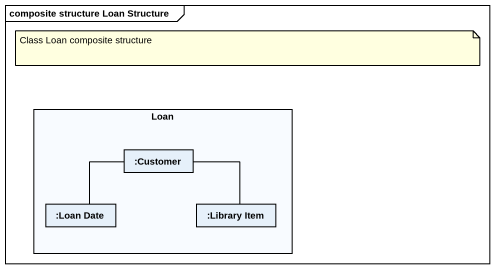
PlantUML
@startuml
mainframe composite structure Loan Structure
rectangle Loan {
  rectangle ":Customer" as Customer
  rectangle ":Loan Date" as Loan_Date
  rectangle ":Library Item" as Library_Item
}
Customer -- Loan_Date
Customer -- Library_Item
note as N1
  Class Loan composite structure
end note
@enduml
